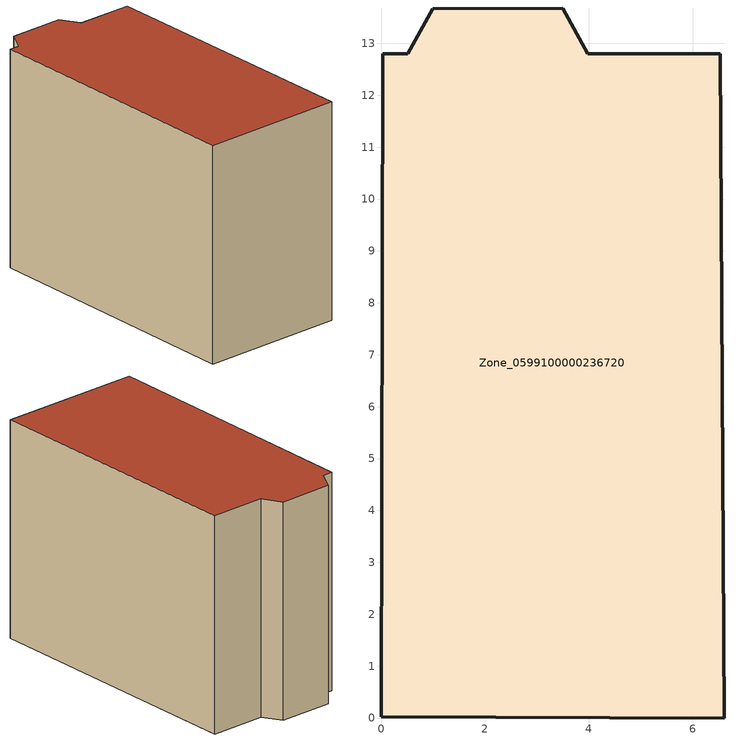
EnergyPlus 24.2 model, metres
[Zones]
Zone_0599100000236720
 floor ground (C_G): 6.61,0 0,0.02 0.03,12.8 0.51,12.8 0.99,13.67 3.5,13.68 3.98,12.8 6.53,12.8 z0
 wall outside (C_F): 0,0.02 6.61,0 6.53,12.8 3.98,12.8 3.5,13.68 0.99,13.67 0.51,12.8 0.03,12.8 0,0.02 z0:10.04
 roof outside (C_R): 3.98,12.8 3.5,13.68 0.99,13.67 0.51,12.8 0.03,12.8 0,0.02 6.61,0 6.53,12.8 z10.04
[BUILDING]
Pand.0599100000236720: North Axis=0; Terrain=City; Loads Convergence Tolerance Value=0.04; Temperature Convergence Tolerance Value=0.4; Solar Distribution=FullExterior; Maximum Number of Warmup Days=25; Minimum Number of Warmup Days=1
[Site:Location]
Rotterdam.The.Hague.AP_ZH_NLD Design_Conditions: Latitude=51.96; Longitude=4.45; Time Zone=1; Elevation=-4.5
[SITE:GROUNDTEMPERATURE:BUILDINGSURFACE]
18, 18, 18, 18, 18, 18, 18, 18, 18, 18, 18, 18
[MATERIAL] Thermal Absorptance=0.9; Solar Absorptance=0.7; Visible Absorptance=0.7
Name | Roughness | Thickness | Conductivity | Density | Specific Heat
G.TI.1946 | MediumSmooth | 0.15 | 1 | 540 | 1210
F.TI.1946 | Rough | 0.3 | 0.857143 | 1920 | 840
R.TI.1946 | MediumRough | 0.2 | 0.1 | 1500 | 1000
[CONSTRUCTION]
C_G: G.TI.1946
C_F: F.TI.1946
C_R: R.TI.1946
[ZONE]
Zone_0599100000236720: Type=1; Multiplier=1; Ceiling Height=Autocalculate; Volume=Autocalculate; Floor Area=autocalculate; Part of Total Floor Area=Yes
[ZONEINFILTRATION:DESIGNFLOWRATE]
Infil_Zone_0599100000236720: Zone or ZoneList or Space or SpaceList=Zone_0599100000236720; Schedule=AlwaysOn; Design Flow Rate Calculation Method=Flow/Area; Flow Rate per Floor Area=0.003; Constant Term Coefficient=1; Temperature Term Coefficient=0; Velocity Term Coefficient=0; Velocity Squared Term Coefficient=0
[HVACTEMPLATE:ZONE:IDEALLOADSAIRSYSTEM]
Zone_0599100000236720: Maximum Heating Supply Air Temperature=50; Minimum Cooling Supply Air Temperature=13; Maximum Heating Supply Air Humidity Ratio=0.0156; Minimum Cooling Supply Air Humidity Ratio=0.0077; Heating Limit=NoLimit; Cooling Limit=NoLimit; Dehumidification Control Type=ConstantSensibleHeatRatio; Cooling Sensible Heat Ratio=0.7; Dehumidification Setpoint=60; Humidification Control Type=None; Humidification Setpoint=30; Outdoor Air Method=None; Outdoor Air Flow Rate per Person=0.00944; Outdoor Air Flow Rate per Zone Floor Area=0; Outdoor Air Flow Rate per Zone=0; Demand Controlled Ventilation Type=None; Outdoor Air Economizer Type=NoEconomizer; Heat Recovery Type=None; Sensible Heat Recovery Effectiveness=0.7; Latent Heat Recovery Effectiveness=0.65
[ZONECONTROL:THERMOSTAT]
ThermostatControl_Zone_0599100000236720: Zone or ZoneList=Zone_0599100000236720; Control Type Schedule=DualSetpointControlType; Control 1=Thermostat_Zone_0599100000236720; Temperature Difference Between Cutout And Setpoint=0
[THERMOSTATSETPOINT:DUALSETPOINT]
Thermostat_Zone_0599100000236720: Heating Setpoint Temperature Schedule=HeatingSetpoint_Zone_0599100000236720; Cooling Setpoint Temperature Schedule=CoolingSetpoint_Zone_0599100000236720
[SCHEDULE:COMPACT]
HeatingSetpoint_Zone_0599100000236720: Through: 12/31, For: AllDays, Until: 24:00, 21
CoolingSetpoint_Zone_0599100000236720: Through: 12/31, For: AllDays, Until: 24:00, 24
DualSetpointControlType: Through: 12/31, For: AllDays, Until: 24:00, 4
AlwaysOn: Through: 12/31, For: AllDays, Until: 24:00, 1
